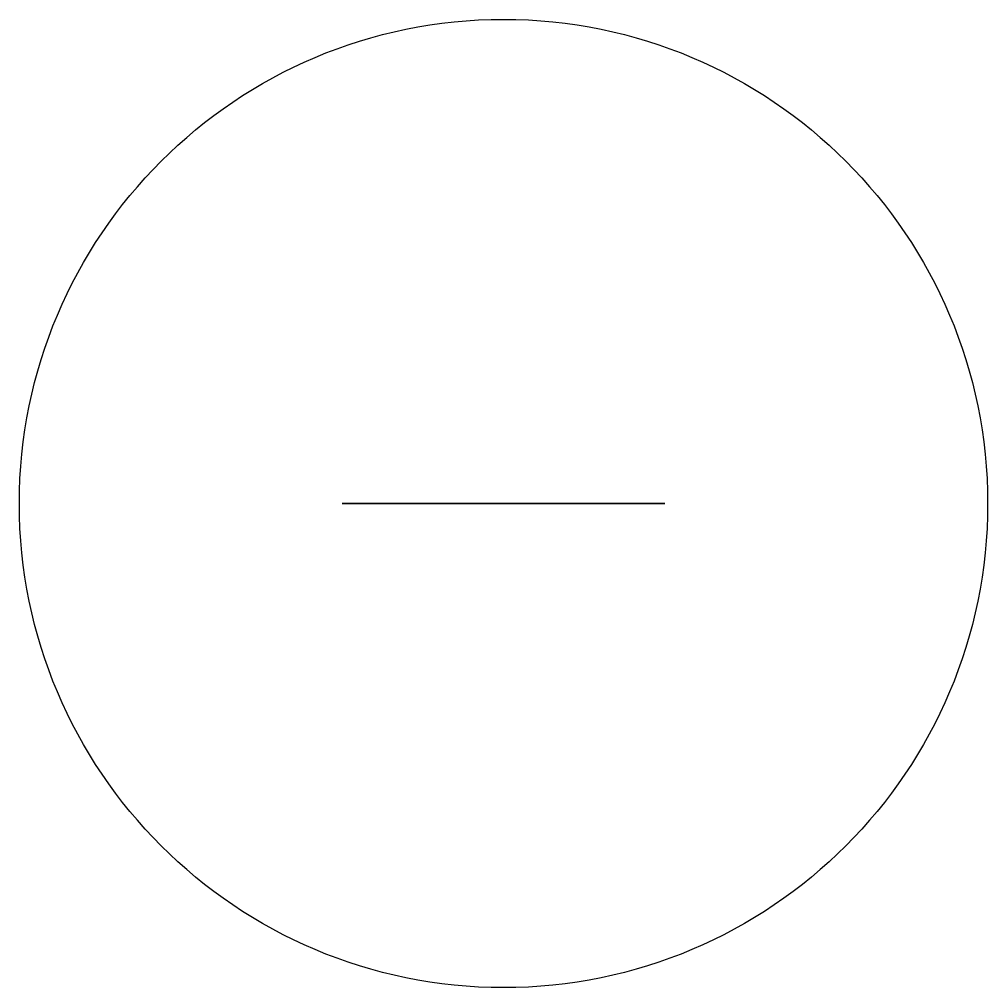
# Model space of a CAD drawing. Header units: millimetres. Extents: x 140 to 260, y 90 to 210.
import ezdxf

# ---------------------------------------------------------------- set-up
doc = ezdxf.new("R2010")
doc.units = ezdxf.units.MM

msp = doc.modelspace()

# ---------------------------------------------------------------- linework, layer by layer
msp.add_circle((200, 150), 60)
at = {"extrusion": (0, -1, -2.22045e-16)}
msp.add_circle((200, 50, -150), 20, dxfattribs=at)
msp.add_circle((200, 50, -150), 20, dxfattribs=at)

doc.saveas('drawing.dxf')
